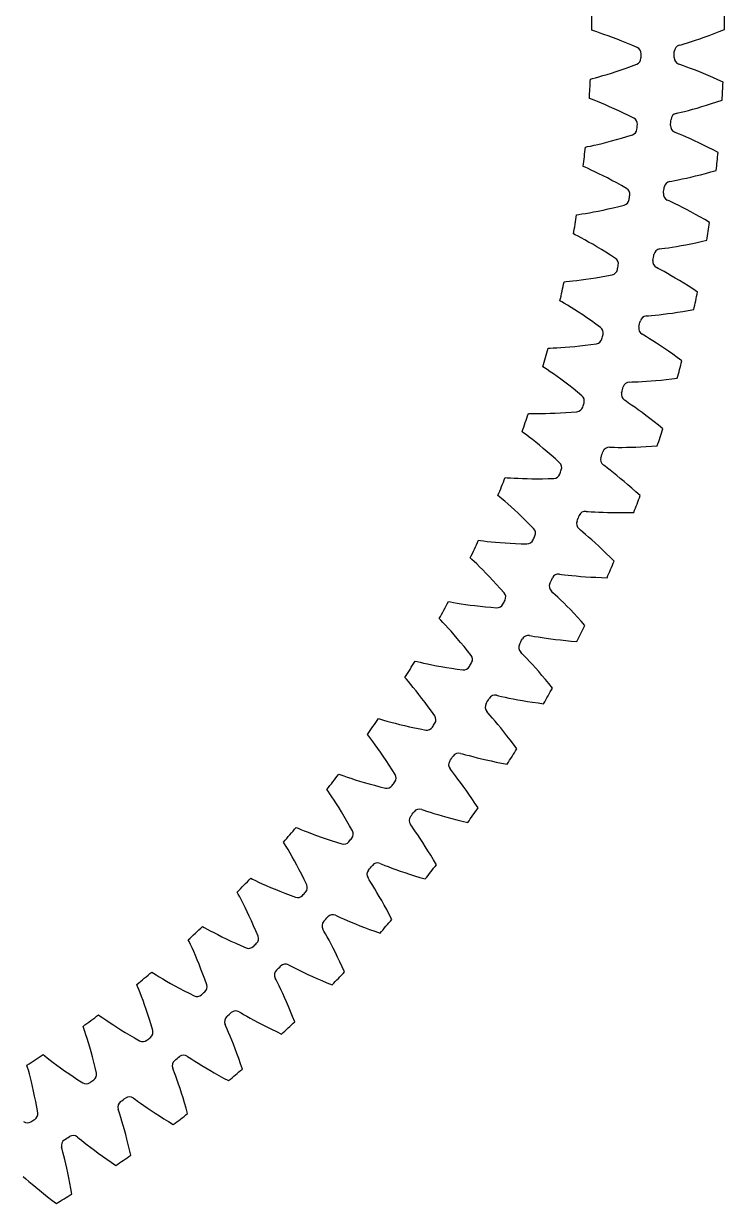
# Model space of a CAD drawing. Header units: millimetres. Extents: x -78 to 78, y -78 to 78.
# Drawn here: x 38.5 to 78.1, y -66.9 to -0.2 of the extents above; entities that cross this region are included whole.
import ezdxf

# ---------------------------------------------------------------- set-up
doc = ezdxf.new("R2010")
doc.units = ezdxf.units.MM

msp = doc.modelspace()

# ---------------------------------------------------------------- linework, layer by layer
at = {"layer": 'thin_ring_external'}
for p, q in [((77.537329, -0.738035), (77.82601, -0.626776)), ((77.82601, -0.626776), (78.123345, -0.508455)), ((75.681337, -1.363941), (75.846952, -1.314689)), ((75.846952, -1.314689), (76.040478, -1.255427)), ((76.040478, -1.255427), (76.254681, -1.187725)), ((76.254681, -1.187725), (76.485685, -1.112277)), ((76.485685, -1.112277), (76.731005, -1.029436)), ((76.731005, -1.029436), (76.988886, -0.939393)), ((76.988886, -0.939393), (77.258007, -0.842244)), ((77.258007, -0.842244), (77.537329, -0.738035)), ((75.568038, -1.398731), (75.681337, -1.363941)), ((75.652259, -2.502172), (75.540884, -2.461643)), ((75.815143, -2.559816), (75.652259, -2.502172)), ((76.005391, -2.628883), (75.815143, -2.559816)), ((76.215857, -2.707433), (76.005391, -2.628883)), ((76.442707, -2.794578), (76.215857, -2.707433)), ((76.683477, -2.889837), (76.442707, -2.794578)), ((76.936424, -2.992931), (76.683477, -2.889837)), ((77.200234, -3.103694), (76.936424, -2.992931)), ((77.473871, -3.22203), (77.200234, -3.103694)), ((77.756494, -3.347884), (77.473871, -3.22203)), ((78.0474, -3.481233), (77.756494, -3.347884)), ((77.398502, -4.696174), (77.692487, -4.5998)), ((77.692487, -4.5998), (77.995476, -4.496816)), ((75.398044, -5.255455), (75.512972, -5.226496)), ((75.512972, -5.226496), (75.680885, -5.185764)), ((75.680885, -5.185764), (75.877185, -5.136461)), ((75.877185, -5.136461), (76.094565, -5.079785)), ((76.094565, -5.079785), (76.32912, -5.01623)), ((76.32912, -5.01623), (76.57835, -4.946024)), ((76.57835, -4.946024), (76.840492, -4.869265)), ((76.840492, -4.869265), (77.114223, -4.785985)), ((77.114223, -4.785985), (77.398502, -4.696174)), ((75.425812, -6.361757), (75.316653, -6.315594)), ((75.585541, -6.427644), (75.425812, -6.361757)), ((75.772014, -6.506334), (75.585541, -6.427644)), ((75.978195, -6.595529), (75.772014, -6.506334)), ((76.200299, -6.694143), (75.978195, -6.595529)), ((76.435891, -6.801571), (76.200299, -6.694143)), ((76.683244, -6.917446), (76.435891, -6.801571)), ((76.941054, -7.041536), (76.683244, -6.917446)), ((77.208292, -7.173689), (76.941054, -7.041536)), ((77.48412, -7.31381), (77.208292, -7.173689)), ((77.767838, -7.461838), (77.48412, -7.31381)), ((76.769256, -8.71724), (77.05775, -8.642062)), ((77.05775, -8.642062), (77.356273, -8.560825)), ((77.356273, -8.560825), (77.664125, -8.473445)), ((75.031345, -9.098469), (75.147601, -9.075416)), ((75.147601, -9.075416), (75.317376, -9.043311)), ((75.317376, -9.043311), (75.515937, -9.004095)), ((75.515937, -9.004095), (75.735927, -8.958593)), ((75.735927, -8.958593), (75.973421, -8.907097)), ((75.973421, -8.907097), (76.225911, -8.849708)), ((76.225911, -8.849708), (76.491631, -8.786435)), ((76.491631, -8.786435), (76.769256, -8.71724)), ((75.002589, -10.204745), (74.895928, -10.153069)), ((75.158744, -10.278702), (75.002589, -10.204745)), ((75.340956, -10.366811), (75.158744, -10.278702)), ((75.542314, -10.466417), (75.340956, -10.366811)), ((75.759093, -10.576244), (75.542314, -10.466417)), ((75.988893, -10.695561), (75.759093, -10.576244)), ((76.230006, -10.823915), (75.988893, -10.695561)), ((76.481144, -10.961006), (76.230006, -10.823915)), ((76.741285, -11.106632), (76.481144, -10.961006)), ((77.009599, -11.260655), (76.741285, -11.106632)), ((77.285388, -11.422977), (77.009599, -11.260655)), ((75.943211, -12.680682), (76.224008, -12.625753)), ((76.224008, -12.625753), (76.515964, -12.565403)), ((76.515964, -12.565403), (76.818245, -12.499515)), ((76.818245, -12.499515), (77.130158, -12.427969)), ((74.468898, -12.917745), (74.586179, -12.900659)), ((74.586179, -12.900659), (74.757372, -12.877264)), ((74.757372, -12.877264), (74.957676, -12.848239)), ((74.957676, -12.848239), (75.179703, -12.814028)), ((75.179703, -12.814028), (75.419517, -12.774727)), ((75.419517, -12.774727), (75.674607, -12.730305)), ((75.674607, -12.730305), (75.943211, -12.680682)), ((74.383692, -14.021111), (74.279809, -13.964055)), ((74.535867, -14.102944), (74.383692, -14.021111)), ((74.713343, -14.200242), (74.535867, -14.102944)), ((74.909352, -14.31), (74.713343, -14.200242)), ((75.120241, -14.430752), (74.909352, -14.31)), ((75.343648, -14.561647), (75.120241, -14.430752)), ((75.577893, -14.702145), (75.343648, -14.561647)), ((75.821703, -14.851881), (75.577893, -14.702145)), ((76.074069, -15.0106), (75.821703, -14.851881)), ((76.334169, -15.178122), (76.074069, -15.0106)), ((76.60131, -15.354314), (76.334169, -15.178122)), ((73.830171, -16.692245), (74.002334, -16.677622)), ((74.002334, -16.677622), (74.203859, -16.658862)), ((74.203859, -16.658862), (74.427344, -16.636033)), ((74.427344, -16.636033), (74.668851, -16.609028)), ((74.668851, -16.609028), (74.925877, -16.577689)), ((74.925877, -16.577689), (75.196664, -16.541846)), ((75.196664, -16.541846), (75.479899, -16.501326)), ((75.479899, -16.501326), (75.774556, -16.455963)), ((75.774556, -16.455963), (76.079808, -16.405595)), ((76.079808, -16.405595), (76.394966, -16.350069)), ((73.71217, -16.703321), (73.830171, -16.692245)), ((73.570736, -17.800896), (73.469902, -17.738611)), ((73.718535, -17.890393), (73.570736, -17.800896)), ((73.89081, -17.996626), (73.718535, -17.890393)), ((74.08096, -18.116249), (73.89081, -17.996626)), ((74.285408, -18.247612), (74.08096, -18.116249)), ((74.50184, -18.389744), (74.285408, -18.247612)), ((74.728606, -18.542019), (74.50184, -18.389744)), ((74.964452, -18.704009), (74.728606, -18.542019)), ((75.208385, -18.875407), (74.964452, -18.704009)), ((75.459591, -19.055991), (75.208385, -18.875407)), ((75.717387, -19.245594), (75.459591, -19.055991)), ((72.763135, -20.44532), (72.881547, -20.440283)), ((72.881547, -20.440283), (73.054233, -20.434471)), ((73.054233, -20.434471), (73.256453, -20.426025)), ((73.256453, -20.426025), (73.480812, -20.414637)), ((73.480812, -20.414637), (73.723383, -20.399998)), ((73.723383, -20.399998), (73.981674, -20.381824)), ((73.981674, -20.381824), (74.253938, -20.359854)), ((74.253938, -20.359854), (74.538873, -20.33385)), ((74.538873, -20.33385), (74.835462, -20.303591)), ((74.835462, -20.303591), (75.142886, -20.268875)), ((75.142886, -20.268875), (75.460469, -20.229513)), ((72.565843, -21.534242), (72.468321, -21.466889)), ((72.708879, -21.631168), (72.565843, -21.534242)), ((72.875506, -21.746059), (72.708879, -21.631168)), ((73.059299, -21.875235), (72.875506, -21.746059)), ((73.256773, -22.016866), (73.059299, -21.875235)), ((73.465665, -22.169864), (73.256773, -22.016866)), ((73.68436, -22.333519), (73.465665, -22.169864)), ((73.911627, -22.50734), (73.68436, -22.333519)), ((74.14649, -22.69097), (73.911627, -22.50734)), ((74.388148, -22.884145), (74.14649, -22.69097)), ((74.635927, -23.086664), (74.388148, -22.884145)), ((71.624269, -24.133979), (71.742785, -24.134995)), ((71.742785, -24.134995), (71.915542, -24.138007)), ((71.915542, -24.138007), (72.117929, -24.139898)), ((72.117929, -24.139898), (72.342577, -24.139981)), ((72.342577, -24.139981), (72.585579, -24.137747)), ((72.585579, -24.137747), (72.844461, -24.132786)), ((72.844461, -24.132786), (73.117492, -24.124746)), ((73.117492, -24.124746), (73.403382, -24.113324)), ((73.403382, -24.113324), (73.70113, -24.098249)), ((73.70113, -24.098249), (74.009926, -24.079276)), ((74.009926, -24.079276), (74.329104, -24.056182)), ((71.371634, -25.211406), (71.277678, -25.139162)), ((71.509534, -25.31551), (71.371634, -25.211406)), ((71.670077, -25.438759), (71.509534, -25.31551)), ((71.847035, -25.577151), (71.670077, -25.438759)), ((72.037019, -25.72868), (71.847035, -25.577151)), ((72.237827, -25.892145), (72.037019, -25.72868)), ((72.44788, -26.066754), (72.237827, -25.892145)), ((72.665976, -26.251952), (72.44788, -26.066754)), ((72.891156, -26.447334), (72.665976, -26.251952)), ((73.122635, -26.652597), (72.891156, -26.447334)), ((73.35975, -26.867503), (73.122635, -26.652597)), ((70.298544, -27.759675), (70.416853, -27.766742)), ((70.416853, -27.766742), (70.589231, -27.778571)), ((70.589231, -27.778571), (70.791258, -27.790793)), ((70.791258, -27.790793), (71.015608, -27.802347)), ((71.015608, -27.802347), (71.258408, -27.812524)), ((71.258408, -27.812524), (71.517205, -27.820787)), ((71.517205, -27.820787), (71.79029, -27.826699)), ((71.79029, -27.826699), (72.076391, -27.82989)), ((72.076391, -27.82989), (72.37452, -27.830038)), ((72.37452, -27.830038), (72.683882, -27.826857)), ((72.683882, -27.826857), (73.003823, -27.82009)), ((69.991224, -28.822798), (69.90108, -28.74585)), ((70.123629, -28.933807), (69.991224, -28.822798)), ((70.277669, -29.065092), (70.123629, -28.933807)), ((70.44733, -29.21234), (70.277669, -29.065092)), ((70.629329, -29.373372), (70.44733, -29.21234)), ((70.821529, -29.546877), (70.629329, -29.373372)), ((71.022392, -29.731983), (70.821529, -29.546877)), ((71.230747, -29.928075), (71.022392, -29.731983)), ((71.445657, -30.134701), (71.230747, -29.928075)), ((71.666353, -30.351515), (71.445657, -30.134701)), ((71.892186, -30.578248), (71.666353, -30.351515)), ((68.789418, -31.31295), (68.907212, -31.326048)), ((68.907212, -31.326048), (69.078761, -31.346664)), ((69.078761, -31.346664), (69.279901, -31.369186)), ((69.279901, -31.369186), (69.503368, -31.392179)), ((69.503368, -31.392179), (69.745331, -31.414741)), ((69.745331, -31.414741), (70.003369, -31.436208)), ((70.003369, -31.436208), (70.275796, -31.456056)), ((70.275796, -31.456056), (70.561361, -31.473851)), ((70.561361, -31.473851), (70.859093, -31.489221)), ((70.859093, -31.489221), (71.168214, -31.50184)), ((71.168214, -31.50184), (71.488084, -31.511419)), ((68.428216, -32.358993), (68.342118, -32.277543)), ((68.55478, -32.476618), (68.428216, -32.358993)), ((68.701915, -32.615598), (68.55478, -32.476618)), ((68.863836, -32.771316), (68.701915, -32.615598)), ((69.037376, -32.941431), (68.863836, -32.771316)), ((69.220465, -33.124524), (69.037376, -32.941431)), ((69.411615, -33.319645), (69.220465, -33.124524)), ((69.609685, -33.52612), (69.411615, -33.319645)), ((69.813765, -33.74345), (69.609685, -33.52612)), ((70.023102, -33.97125), (69.813765, -33.74345)), ((70.237063, -34.209218), (70.023102, -33.97125)), ((67.100829, -34.784532), (67.2178, -34.803628)), ((67.2178, -34.803628), (67.388073, -34.832976)), ((67.388073, -34.832976), (67.5878, -34.865739)), ((67.5878, -34.865739), (67.809801, -34.900113)), ((67.809801, -34.900113), (68.050297, -34.935)), ((68.050297, -34.935), (68.306902, -34.969614)), ((68.306902, -34.969614), (68.577961, -35.003347)), ((68.577961, -35.003347), (68.862244, -35.0357)), ((68.862244, -35.0357), (69.158803, -35.066253)), ((69.158803, -35.066253), (69.466877, -35.094639)), ((69.466877, -35.094639), (69.78584, -35.120538)), ((66.686685, -35.810768), (66.604859, -35.725028)), ((66.807078, -35.934702), (66.686685, -35.810768)), ((66.946926, -36.081014), (66.807078, -35.934702)), ((67.100684, -36.244796), (66.946926, -36.081014)), ((67.265311, -36.423551), (67.100684, -36.244796)), ((67.438813, -36.615753), (67.265311, -36.423551)), ((67.619751, -36.820379), (67.438813, -36.615753)), ((67.807019, -37.036699), (67.619751, -36.820379)), ((67.999736, -37.264166), (67.807019, -37.036699)), ((68.197169, -37.502357), (67.999736, -37.264166)), ((68.3987, -37.750941), (68.197169, -37.502357)), ((65.237181, -38.165366), (65.353024, -38.190409)), ((65.353024, -38.190409), (65.521576, -38.228414)), ((65.521576, -38.228414), (65.71937, -38.271332)), ((65.71937, -38.271332), (65.939327, -38.316997)), ((65.939327, -38.316997), (66.177727, -38.364118)), ((66.177727, -38.364118), (66.432231, -38.41179)), ((66.432231, -38.41179), (66.701213, -38.459319)), ((66.701213, -38.459319), (66.983474, -38.506145)), ((66.983474, -38.506145), (67.278086, -38.5518)), ((67.278086, -38.5518), (67.584308, -38.59588)), ((67.584308, -38.59588), (67.901533, -38.638032)), ((64.771177, -39.169117), (64.693836, -39.079311)), ((64.885085, -39.299037), (64.771177, -39.169117)), ((65.017279, -39.452298), (64.885085, -39.299037)), ((65.162474, -39.623718), (65.017279, -39.452298)), ((65.317759, -39.810645), (65.162474, -39.623718)), ((65.481221, -40.011455), (65.317759, -39.810645)), ((65.651474, -40.225054), (65.481221, -40.011455)), ((65.827453, -40.450654), (65.651474, -40.225054)), ((66.008304, -40.687664), (65.827453, -40.450654)), ((66.193317, -40.935626), (66.008304, -40.687664)), ((66.381892, -41.194175), (66.193317, -40.935626)), ((63.203336, -41.446631), (63.31775, -41.477556)), ((63.31775, -41.477556), (63.484142, -41.524117)), ((63.484142, -41.524117), (63.679486, -41.577079)), ((63.679486, -41.577079), (63.896824, -41.633915)), ((63.896824, -41.633915), (64.132508, -41.693148)), ((64.132508, -41.693148), (64.384245, -41.753753)), ((64.384245, -41.753753), (64.650449, -41.814954)), ((64.650449, -41.814954), (64.929951, -41.876132)), ((64.929951, -41.876132), (65.221848, -41.936771)), ((65.221848, -41.936771), (65.52542, -41.996429)), ((65.52542, -41.996429), (65.840078, -42.054723)), ((62.686689, -42.425278), (62.614033, -42.33164)), ((62.793814, -42.560844), (62.686689, -42.425278)), ((62.91801, -42.720655), (62.793814, -42.560844)), ((63.054263, -42.899266), (62.91801, -42.720655)), ((63.199801, -43.093878), (63.054263, -42.899266)), ((63.352796, -43.302773), (63.199801, -43.093878)), ((63.51192, -43.524786), (63.352796, -43.302773)), ((63.676151, -43.759077), (63.51192, -43.524786)), ((63.844663, -44.005012), (63.676151, -43.759077)), ((64.016774, -44.262098), (63.844663, -44.005012)), ((61.004601, -44.619766), (61.117287, -44.656493)), ((61.117287, -44.656493), (61.281084, -44.71149)), ((64.191902, -44.529938), (64.016774, -44.262098)), ((61.281084, -44.71149), (61.473469, -44.774357)), ((61.473469, -44.774357), (61.687622, -44.842216)), ((61.687622, -44.842216), (61.919974, -44.913406)), ((61.919974, -44.913406), (62.168288, -44.986785)), ((62.168288, -44.986785), (62.43102, -45.061499)), ((62.43102, -45.061499), (62.707033, -45.136869)), ((62.707033, -45.136869), (62.995453, -45.212333)), ((62.995453, -45.212333), (63.295583, -45.287414)), ((63.295583, -45.287414), (63.606854, -45.361699)), ((60.438658, -45.570756), (60.370878, -45.47353)), ((60.538721, -45.711616), (60.438658, -45.570756)), ((60.654595, -45.87756), (60.538721, -45.711616)), ((60.78155, -46.062894), (60.654595, -45.87756)), ((60.916961, -46.264684), (60.78155, -46.062894)), ((61.05909, -46.481118), (60.916961, -46.264684)), ((61.206671, -46.710967), (61.05909, -46.481118)), ((61.358724, -46.953338), (61.206671, -46.710967)), ((61.51446, -47.207556), (61.358724, -46.953338)), ((61.673219, -47.473095), (61.51446, -47.207556)), ((58.646713, -47.676493), (58.757376, -47.718926)), ((58.757376, -47.718926), (58.918151, -47.782215)), ((58.918151, -47.782215), (59.107075, -47.854823)), ((59.107075, -47.854823), (59.317484, -47.933529)), ((59.317484, -47.933529), (59.545897, -48.016489)), ((59.545897, -48.016489), (59.790141, -48.102452)), ((61.834442, -47.749528), (61.673219, -47.473095)), ((58.032949, -48.597345), (57.970222, -48.496785)), ((58.12569, -48.74313), (58.032949, -48.597345)), ((59.790141, -48.102452), (60.048715, -48.190484)), ((60.048715, -48.190484), (60.32052, -48.279849)), ((60.32052, -48.279849), (60.60471, -48.369941)), ((60.60471, -48.369941), (60.900615, -48.460249)), ((60.900615, -48.460249), (61.207688, -48.550331)), ((58.232939, -48.914775), (58.12569, -48.74313)), ((58.350265, -49.10635), (58.232939, -48.914775)), ((58.475196, -49.31479), (58.350265, -49.10635)), ((58.606089, -49.5382), (58.475196, -49.31479)), ((58.741741, -49.775284), (58.606089, -49.5382)), ((58.88122, -50.025103), (58.741741, -49.775284)), ((59.023772, -50.286942), (58.88122, -50.025103)), ((56.135821, -50.608838), (56.244173, -50.656866)), ((56.244173, -50.656866), (56.401508, -50.728281)), ((59.168765, -50.56024), (59.023772, -50.286942)), ((59.315663, -50.844545), (59.168765, -50.56024)), ((56.401508, -50.728281), (56.586478, -50.810441)), ((56.586478, -50.810441), (56.792593, -50.899788)), ((56.792593, -50.899788), (57.016473, -50.994303)), ((57.016473, -50.994303), (57.256008, -51.092625)), ((57.256008, -51.092625), (57.509751, -51.193746)), ((57.509751, -51.193746), (57.776638, -51.296872)), ((57.776638, -51.296872), (58.055857, -51.401358)), ((55.475839, -51.49715), (55.418329, -51.393518)), ((55.561015, -51.64748), (55.475839, -51.49715)), ((55.65936, -51.824377), (55.561015, -51.64748)), ((55.766751, -52.021693), (55.65936, -51.824377)), ((55.880876, -52.23624), (55.766751, -52.021693)), ((58.055857, -51.401358), (58.346765, -51.506657)), ((58.346765, -51.506657), (58.648837, -51.6123)), ((56.000191, -52.466041), (55.880876, -52.23624)), ((56.12356, -52.709743), (56.000191, -52.466041)), ((56.250101, -52.966358), (56.12356, -52.709743)), ((56.379097, -53.235134), (56.250101, -52.966358)), ((56.509947, -53.515479), (56.379097, -53.235134)), ((53.478478, -53.40915), (53.584236, -53.462648)), ((53.584236, -53.462648), (53.737719, -53.542003)), ((53.737719, -53.542003), (53.918253, -53.633501)), ((53.918253, -53.633501), (54.119537, -53.733256)), ((54.119537, -53.733256), (54.338299, -53.839079)), ((54.338299, -53.839079), (54.572501, -53.949504)), ((54.572501, -53.949504), (54.820749, -54.063448)), ((56.642136, -53.806914), (56.509947, -53.515479)), ((52.773999, -54.262604), (52.721855, -54.156171)), ((52.851388, -54.417087), (52.773999, -54.262604)), ((52.940573, -54.598775), (52.851388, -54.417087)), ((53.037748, -54.801317), (52.940573, -54.598775)), ((54.820749, -54.063448), (55.082023, -54.180068)), ((55.082023, -54.180068), (55.355543, -54.298674)), ((55.355543, -54.298674), (55.640694, -54.41869)), ((55.640694, -54.41869), (55.936978, -54.539619)), ((53.14077, -55.021412), (53.037748, -54.801317)), ((53.248194, -55.257006), (53.14077, -55.021412)), ((53.358959, -55.506688), (53.248194, -55.257006)), ((53.472233, -55.76943), (53.358959, -55.506688)), ((53.587336, -56.044442), (53.472233, -55.76943)), ((53.703701, -56.331103), (53.587336, -56.044442)), ((50.681616, -56.070123), (50.784504, -56.128952)), ((50.784504, -56.128952), (50.933735, -56.216041)), ((50.933735, -56.216041), (51.109361, -56.316637)), ((51.109361, -56.316637), (51.305289, -56.426539)), ((51.305289, -56.426539), (51.518362, -56.543395)), ((51.518362, -56.543395), (51.746621, -56.665634)), ((51.746621, -56.665634), (51.988727, -56.792106)), ((53.820837, -56.628907), (53.703701, -56.331103)), ((49.934477, -56.886493), (49.887836, -56.777537)), ((50.003877, -57.044727), (49.934477, -56.886493)), ((50.083669, -57.230731), (50.003877, -57.044727)), ((50.170376, -57.43797), (50.083669, -57.230731)), ((51.988727, -56.792106), (52.243705, -56.921914)), ((52.243705, -56.921914), (52.510812, -57.054331)), ((52.510812, -57.054331), (52.789463, -57.188751)), ((52.789463, -57.188751), (53.079186, -57.324651)), ((50.262024, -57.663039), (50.170376, -57.43797)), ((50.35728, -57.90381), (50.262024, -57.663039)), ((50.455151, -58.158823), (50.35728, -57.90381)), ((47.752531, -58.584816), (47.852281, -58.648822)), ((47.852281, -58.648822), (47.99687, -58.743417)), ((50.554861, -58.427006), (50.455151, -58.158823)), ((50.655772, -58.707537), (50.554861, -58.427006)), ((50.757348, -58.999765), (50.655772, -58.707537)), ((46.964683, -59.361972), (46.923666, -59.250776)), ((47.025912, -59.523543), (46.964683, -59.361972)), ((47.99687, -58.743417), (48.167131, -58.85285)), ((48.167131, -58.85285), (48.357192, -58.972613)), ((48.357192, -58.972613), (48.56402, -59.100195)), ((48.56402, -59.100195), (48.785739, -59.23393)), ((48.785739, -59.23393), (49.021072, -59.372599)), ((49.021072, -59.372599), (49.269089, -59.515257)), ((50.859125, -59.303162), (50.757348, -58.999765)), ((47.096102, -59.713378), (47.025912, -59.523543)), ((47.172115, -59.924775), (47.096102, -59.713378)), ((47.252152, -60.154229), (47.172115, -59.924775)), ((49.269089, -59.515257), (49.529087, -59.661141)), ((49.529087, -59.661141), (49.800511, -59.809613)), ((49.800511, -59.809613), (50.082917, -59.960129)), ((47.334988, -60.399551), (47.252152, -60.154229)), ((47.419711, -60.659228), (47.334988, -60.399551)), ((47.505597, -60.932152), (47.419711, -60.659228)), ((44.698865, -60.946668), (44.795217, -61.015684)), ((44.795217, -61.015684), (44.934787, -61.117538)), ((44.934787, -61.117538), (45.099238, -61.235522)), ((45.099238, -61.235522), (45.282936, -61.364833)), ((45.282936, -61.364833), (45.48298, -61.50281)), ((47.592053, -61.21747), (47.505597, -60.932152)), ((47.678575, -61.514504), (47.592053, -61.21747)), ((43.872362, -61.682582), (43.837077, -61.569437)), ((43.925262, -61.847069), (43.872362, -61.682582)), ((43.985668, -62.040241), (43.925262, -61.847069)), ((44.050787, -62.255243), (43.985668, -62.040241)), ((45.48298, -61.50281), (45.697582, -61.647692)), ((45.697582, -61.647692), (45.925527, -61.798196)), ((45.925527, -61.798196), (46.165936, -61.953332)), ((46.165936, -61.953332), (46.418145, -62.112301)), ((47.764728, -61.822701), (47.678575, -61.514504)), ((44.119003, -62.488484), (44.050787, -62.255243)), ((44.189206, -62.737716), (44.119003, -62.488484)), ((46.418145, -62.112301), (46.681635, -62.274438)), ((46.681635, -62.274438), (46.955987, -62.439178)), ((41.528584, -63.149518), (41.621287, -63.223363)), ((41.621287, -63.223363), (41.755474, -63.332211)), ((41.755474, -63.332211), (41.913686, -63.458438)), ((44.260559, -63.00138), (44.189206, -62.737716)), ((44.332397, -63.278334), (44.260559, -63.00138)), ((44.404172, -63.567694), (44.332397, -63.278334)), ((40.665584, -63.84227), (40.636122, -63.727471)), ((40.710016, -64.009243), (40.665584, -63.84227)), ((40.760479, -64.205247), (40.710016, -64.009243)), ((41.913686, -63.458438), (42.090542, -63.59696)), ((42.090542, -63.59696), (42.28328, -63.744971)), ((42.28328, -63.744971), (42.490204, -63.900621)), ((42.490204, -63.900621), (42.710167, -64.062568)), ((44.475414, -63.868758), (44.404172, -63.567694)), ((44.545717, -64.180953), (44.475414, -63.868758)), ((40.814535, -64.423294), (40.760479, -64.205247)), ((40.870753, -64.659714), (40.814535, -64.423294)), ((40.928138, -64.912205), (40.870753, -64.659714)), ((42.710167, -64.062568), (42.942341, -64.229777)), ((42.942341, -64.229777), (43.186105, -64.401417)), ((43.186105, -64.401417), (43.440971, -64.576797)), ((43.440971, -64.576797), (43.706554, -64.75533)), ((38.467226, -65.381657), (38.618787, -65.515797)), ((40.985935, -65.179169), (40.928138, -64.912205)), ((41.043539, -65.459429), (40.985935, -65.179169)), ((38.618787, -65.515797), (38.788339, -65.66317)), ((38.788339, -65.66317), (38.973268, -65.820829)), ((38.973268, -65.820829), (39.171974, -65.986842)), ((39.171974, -65.986842), (39.383381, -66.159809)), ((41.100445, -65.752077), (41.043539, -65.459429)), ((41.156222, -66.056386), (41.100445, -65.752077)), ((41.210493, -66.371763), (41.156222, -66.056386)), ((39.383381, -66.159809), (39.606715, -66.338655)), ((39.606715, -66.338655), (39.841396, -66.522517)), ((39.841396, -66.522517), (40.086975, -66.710682)), ((40.086975, -66.710682), (40.343095, -66.902543))]:
    msp.add_line(p, q, dxfattribs=at)
for centre, radius, start, end in [((0, 0), 78.125, 359.627104, 0.372896), ((0, 0), 75.3125, 358.405945, 358.667226), ((75.667024, -1.760431), 0.375, 105.305266, 178.667226), ((75.658209, -2.105469), 0.375, 178.405945, 251.767905), ((0, 0), 78.125, 356.700274, 357.446067), ((75.478432, -5.621738), 0.375, 102.378436, 175.740397), ((75.452011, -5.965875), 0.375, 175.479116, 248.841076), ((0, 0), 75.3125, 355.479116, 355.740397), ((0, 0), 78.125, 353.773445, 354.519238), ((75.092926, -9.468378), 0.375, 99.451607, 172.813567), ((75.048967, -9.810718), 0.375, 172.552286, 245.914247), ((0, 0), 75.3125, 352.552286, 352.813567), ((0, 0), 78.125, 350.846616, 351.592408), ((0, 0), 75.3125, 349.625457, 349.886738), ((74.51151, -13.290316), 0.375, 96.524778, 169.886738), ((74.450129, -13.629965), 0.375, 169.625457, 242.987417), ((0, 0), 78.125, 347.919787, 348.665579), ((73.657059, -17.413653), 0.375, 166.698628, 240.060588), ((0, 0), 75.3125, 346.698628, 346.959909), ((73.735703, -17.077582), 0.375, 93.597949, 166.959909), ((0, 0), 78.125, 344.992957, 345.73875), ((72.767527, -20.820294), 0.375, 90.671119, 164.033079), ((72.671826, -21.151912), 0.375, 163.771799, 237.133759), ((0, 0), 75.3125, 343.771799, 344.033079), ((0, 0), 78.125, 342.066128, 342.811921), ((0, 0), 75.3125, 340.844969, 341.10625), ((71.60951, -24.508688), 0.375, 87.74429, 161.10625), ((71.497001, -24.834987), 0.375, 160.844969, 234.206929), ((0, 0), 78.125, 339.139299, 339.885091), ((0, 0), 75.3125, 337.91814, 338.179421), ((70.264671, -28.133142), 0.375, 84.817461, 158.179421), ((70.135648, -28.45327), 0.375, 157.91814, 231.2801), ((0, 0), 78.125, 336.21247, 336.958262), ((68.73652, -31.6842), 0.375, 81.890632, 155.252592), ((68.591319, -31.997322), 0.375, 154.991311, 228.353271), ((0, 0), 75.3125, 334.991311, 335.252592), ((0, 0), 78.125, 333.28564, 334.031433), ((66.868043, -35.457897), 0.375, 152.064482, 225.426442), ((0, 0), 75.3125, 332.064482, 332.325762), ((67.029043, -35.152597), 0.375, 78.963802, 152.325762), ((0, 0), 78.125, 330.358811, 331.104604), ((64.970316, -38.825966), 0.375, 149.137652, 222.499612), ((0, 0), 75.3125, 329.137652, 329.398933), ((65.146695, -38.529285), 0.375, 76.036973, 149.398933), ((0, 0), 78.125, 327.431982, 328.177774), ((62.903089, -42.092743), 0.375, 146.210823, 219.572783), ((0, 0), 75.3125, 326.210823, 326.472104), ((63.094386, -41.805455), 0.375, 73.110144, 146.472104), ((60.877472, -44.972559), 0.375, 70.183314, 143.545275), ((0, 0), 78.125, 324.505153, 325.250945), ((60.671755, -45.249704), 0.375, 143.283994, 216.645954), ((0, 0), 75.3125, 323.283994, 323.545275), ((0, 0), 75.3125, 320.357164, 320.618445), ((58.501735, -48.022335), 0.375, 67.256485, 140.618445), ((0, 0), 78.125, 321.578323, 322.324116), ((58.282136, -48.288615), 0.375, 140.357164, 213.719125), ((0, 0), 75.3125, 317.430335, 317.691616), ((55.973374, -50.946826), 0.375, 64.329656, 137.691616), ((55.740465, -51.201545), 0.375, 137.430335, 210.792295), ((0, 0), 78.125, 318.651494, 319.397286), ((53.298985, -53.738402), 0.375, 61.402827, 134.764787), ((53.053373, -53.980897), 0.375, 134.503506, 207.865466), ((0, 0), 75.3125, 314.503506, 314.764787), ((0, 0), 78.125, 315.724665, 316.470457), ((50.485545, -56.389781), 0.375, 58.475997, 131.837958), ((50.227871, -56.619419), 0.375, 131.576677, 204.938637), ((0, 0), 75.3125, 311.576677, 311.837958), ((0, 0), 78.125, 312.797835, 313.543628), ((0, 0), 75.3125, 308.649847, 308.911128), ((47.540393, -58.894046), 0.375, 55.549168, 128.911128), ((47.271331, -59.110227), 0.375, 128.649847, 202.011807), ((0, 0), 78.125, 309.871006, 310.616799), ((44.191465, -61.446823), 0.375, 125.723018, 199.084978), ((0, 0), 75.3125, 305.723018, 305.984299), ((44.471215, -61.244663), 0.375, 52.622339, 125.984299), ((0, 0), 78.125, 306.944177, 307.689969), ((40.996308, -63.623112), 0.375, 122.796189, 196.158149), ((0, 0), 75.3125, 302.796189, 303.05747), ((41.286016, -63.435499), 0.375, 49.69551, 123.05747), ((0, 0), 78.125, 304.017348, 304.76314), ((0, 0), 78.125, 301.090518, 301.836311)]:
    msp.add_arc(centre, radius, start, end, dxfattribs=at)
at = {"layer": 'thin_ring_internal'}
for p, q in [((70.737011, -0.585197), (70.622866, -0.548974)), ((70.90388, -0.639441), (70.737011, -0.585197)), ((71.098821, -0.704716), (70.90388, -0.639441)), ((71.314525, -0.77929), (71.098821, -0.704716)), ((71.547074, -0.862396), (71.314525, -0.77929)), ((71.793949, -0.953639), (71.547074, -0.862396)), ((72.053371, -1.052805), (71.793949, -0.953639)), ((72.323996, -1.15978), (72.053371, -1.052805)), ((72.604767, -1.274507), (72.323996, -1.15978)), ((72.894824, -1.396969), (72.604767, -1.274507)), ((73.193473, -1.526009), (72.894824, -1.396969)), ((72.566026, -2.692284), (72.862338, -2.585845)), ((72.862338, -2.585845), (73.167588, -2.473307)), ((70.547462, -3.308505), (70.663415, -3.278569)), ((70.663415, -3.278569), (70.832997, -3.233518)), ((70.832997, -3.233518), (71.031211, -3.178987)), ((71.031211, -3.178987), (71.250666, -3.116303)), ((71.250666, -3.116303), (71.487406, -3.04602)), ((71.487406, -3.04602), (71.738896, -2.968395)), ((71.738896, -2.968395), (72.003346, -2.883544)), ((72.003346, -2.883544), (72.279409, -2.791508)), ((72.279409, -2.791508), (72.566026, -2.692284)), ((70.5995, -4.447217), (70.487504, -4.404814)), ((70.763158, -4.510492), (70.5995, -4.447217)), ((70.954243, -4.586315), (70.763158, -4.510492)), ((71.165554, -4.672557), (70.954243, -4.586315)), ((71.393217, -4.768239), (71.165554, -4.672557)), ((71.634741, -4.872828), (71.393217, -4.768239)), ((71.88836, -4.986012), (71.634741, -4.872828)), ((72.152739, -5.107606), (71.88836, -4.986012)), ((72.426827, -5.237494), (72.152739, -5.107606)), ((72.709764, -5.375614), (72.426827, -5.237494)), ((73.000919, -5.52077), (72.709764, -5.375614)), ((72.019112, -6.734464), (72.31072, -6.651041)), ((72.31072, -6.651041), (72.612403, -6.560941)), ((72.612403, -6.560941), (72.923342, -6.46524)), ((70.261517, -7.156109), (70.378931, -7.13255)), ((70.378931, -7.13255), (70.55072, -7.096828)), ((70.55072, -7.096828), (70.751617, -7.053202)), ((70.751617, -7.053202), (70.974168, -7.002596)), ((70.974168, -7.002596), (71.214392, -6.945346)), ((71.214392, -6.945346), (71.469746, -6.88157)), ((71.469746, -6.88157), (71.738435, -6.811287)), ((71.738435, -6.811287), (72.019112, -6.734464)), ((70.251293, -8.295964), (70.141779, -8.247508)), ((70.411251, -8.368082), (70.251293, -8.295964)), ((70.597911, -8.454227), (70.411251, -8.368082)), ((70.804196, -8.55188), (70.597911, -8.454227)), ((71.026294, -8.659851), (70.804196, -8.55188)), ((71.261747, -8.777473), (71.026294, -8.659851)), ((71.508806, -8.904339), (71.261747, -8.777473)), ((71.766151, -9.040189), (71.508806, -8.904339)), ((72.032736, -9.184851), (71.766151, -9.040189)), ((72.307708, -9.338215), (72.032736, -9.184851)), ((72.590503, -9.499055), (72.307708, -9.338215)), ((71.259428, -10.718703), (71.543881, -10.657322)), ((71.543881, -10.657322), (71.83961, -10.589948)), ((71.83961, -10.589948), (72.145763, -10.516457)), ((72.145763, -10.516457), (72.461464, -10.437879)), ((69.765883, -10.982357), (69.884409, -10.965245)), ((69.884409, -10.965245), (70.057893, -10.938957)), ((70.057893, -10.938957), (70.260872, -10.906367)), ((70.260872, -10.906367), (70.485854, -10.86799)), ((70.485854, -10.86799), (70.728846, -10.823944)), ((70.728846, -10.823944), (70.987302, -10.774208)), ((70.987302, -10.774208), (71.259428, -10.718703)), ((69.693428, -12.119953), (69.586724, -12.065589)), ((69.849209, -12.200699), (69.693428, -12.119953)), ((70.030886, -12.296908), (69.849209, -12.200699)), ((70.231531, -12.40568), (70.030886, -12.296908)), ((70.447401, -12.525619), (70.231531, -12.40568)), ((70.676079, -12.655924), (70.447401, -12.525619)), ((70.915842, -12.796092), (70.676079, -12.655924)), ((71.165384, -12.945792), (70.915842, -12.796092)), ((71.423672, -13.104797), (71.165384, -12.945792)), ((71.689858, -13.272948), (71.423672, -13.104797)), ((71.963448, -13.44899), (71.689858, -13.272948)), ((69.787183, -14.70095), (70.032218, -14.67024)), ((70.032218, -14.67024), (70.293004, -14.634692)), ((70.293004, -14.634692), (70.567755, -14.59413)), ((70.567755, -14.59413), (70.855136, -14.548374)), ((70.855136, -14.548374), (71.154103, -14.49725)), ((71.154103, -14.49725), (71.463812, -14.440588)), ((71.463812, -14.440588), (71.783333, -14.379368)), ((69.062041, -14.775829), (69.181324, -14.765215)), ((69.181324, -14.765215), (69.355985, -14.748441)), ((69.355985, -14.748441), (69.56044, -14.726984)), ((69.56044, -14.726984), (69.787183, -14.70095)), ((68.927571, -15.907771), (68.823995, -15.847661)), ((69.07871, -15.996903), (68.927571, -15.907771)), ((69.254862, -16.10289), (69.07871, -15.996903)), ((69.449267, -16.222457), (69.254862, -16.10289)), ((69.658266, -16.354006), (69.449267, -16.222457)), ((69.879487, -16.496604), (69.658266, -16.354006)), ((70.111237, -16.649656), (69.879487, -16.496604)), ((70.352232, -16.81276), (70.111237, -16.649656)), ((70.601451, -16.985632), (70.352232, -16.81276)), ((70.858058, -17.168069), (70.601451, -16.985632)), ((71.121625, -17.358789), (70.858058, -17.168069)), ((68.15209, -18.525205), (68.271775, -18.521121)), ((68.271775, -18.521121), (68.447091, -18.513909)), ((68.447091, -18.513909), (68.652413, -18.503649)), ((68.652413, -18.503649), (68.880239, -18.490037)), ((68.880239, -18.490037), (69.126586, -18.472753)), ((69.126586, -18.472753), (69.388924, -18.4515)), ((69.388924, -18.4515), (69.66548, -18.426002)), ((69.66548, -18.426002), (69.954931, -18.396009)), ((69.954931, -18.396009), (70.256243, -18.361287)), ((70.256243, -18.361287), (70.568584, -18.321623)), ((70.568584, -18.321623), (70.890972, -18.277942)), ((67.956006, -19.648114), (67.855868, -19.582438)), ((68.102053, -19.745367), (67.956006, -19.648114)), ((68.272154, -19.860815), (68.102053, -19.745367)), ((68.459739, -19.99082), (68.272154, -19.860815)), ((68.661242, -20.133586), (68.459739, -19.99082)), ((68.874346, -20.288052), (68.661242, -20.133586)), ((69.097393, -20.453531), (68.874346, -20.288052)), ((69.329121, -20.629552), (69.097393, -20.453531)), ((69.568528, -20.815776), (69.329121, -20.629552)), ((69.814789, -21.011954), (69.568528, -20.815776)), ((70.067548, -21.216783), (69.814789, -21.011954)), ((67.038747, -22.219294), (67.158476, -22.221751)), ((67.158476, -22.221751), (67.333925, -22.224124)), ((67.333925, -22.224124), (67.539501, -22.225093)), ((67.539501, -22.225093), (67.76773, -22.223942)), ((67.76773, -22.223942), (68.014653, -22.220137)), ((68.014653, -22.220137), (68.27776, -22.213241)), ((68.27776, -22.213241), (68.555296, -22.202884)), ((68.555296, -22.202884), (68.845952, -22.188742)), ((68.845952, -22.188742), (69.148712, -22.170527)), ((69.148712, -22.170527), (69.462753, -22.147978)), ((69.462753, -22.147978), (69.787045, -22.121969)), ((66.781635, -23.329819), (66.685232, -23.258773)), ((66.922152, -23.434903), (66.781635, -23.329819)), ((67.085695, -23.559467), (66.922152, -23.434903)), ((67.265901, -23.699523), (67.085695, -23.559467)), ((67.459307, -23.853079), (67.265901, -23.699523)), ((67.663657, -24.018952), (67.459307, -23.853079)), ((67.877335, -24.196365), (67.663657, -24.018952)), ((68.099105, -24.384778), (67.877335, -24.196365)), ((68.327985, -24.583798), (68.099105, -24.384778)), ((68.563165, -24.793131), (68.327985, -24.583798)), ((68.804362, -25.011457), (68.563165, -24.793131)), ((65.725334, -25.847072), (65.84475, -25.856064)), ((65.84475, -25.856064), (66.019807, -25.868014)), ((66.019807, -25.868014), (66.225024, -25.880208)), ((66.225024, -25.880208), (66.452975, -25.891522)), ((66.452975, -25.891522), (66.699737, -25.901207)), ((66.699737, -25.901207), (66.962828, -25.90869)), ((66.962828, -25.90869), (67.240516, -25.913504)), ((67.240516, -25.913504), (67.531511, -25.915256)), ((67.531511, -25.915256), (67.834813, -25.913601)), ((67.834813, -25.913601), (68.149617, -25.908236)), ((68.149617, -25.908236), (68.474846, -25.899974)), ((65.40796, -26.941899), (65.315581, -26.865694)), ((65.542529, -27.054499), (65.40796, -26.941899)), ((65.699025, -27.187809), (65.542529, -27.054499)), ((65.871315, -27.337496), (65.699025, -27.187809)), ((66.056047, -27.501385), (65.871315, -27.337496)), ((66.251034, -27.67817), (66.056047, -27.501385)), ((66.454704, -27.866987), (66.251034, -27.67817)), ((66.665854, -28.06723), (66.454704, -27.866987)), ((66.883524, -28.278452), (66.665854, -28.06723)), ((67.106922, -28.500315), (66.883524, -28.278452)), ((67.335836, -28.731487), (67.106922, -28.500315)), ((64.21577, -29.397712), (64.334518, -29.413212)), ((64.334518, -29.413212), (64.508661, -29.434704)), ((64.508661, -29.434704), (64.712905, -29.458086)), ((64.712905, -29.458086), (64.939898, -29.481832)), ((64.939898, -29.481832), (65.185764, -29.504978)), ((65.185764, -29.504978), (65.448053, -29.526816)), ((65.448053, -29.526816), (65.725063, -29.546788)), ((65.725063, -29.546788), (66.015529, -29.564428)), ((66.015529, -29.564428), (66.318469, -29.579339)), ((66.318469, -29.579339), (66.633096, -29.591172)), ((66.633096, -29.591172), (66.958291, -29.600684)), ((63.839083, -30.473574), (63.751003, -30.392438)), ((63.967302, -30.593355), (63.839083, -30.473574)), ((64.116285, -30.735012), (63.967302, -30.593355)), ((64.280143, -30.893884), (64.116285, -30.735012)), ((64.455649, -31.067617), (64.280143, -30.893884)), ((64.640691, -31.254786), (64.455649, -31.067617)), ((64.833746, -31.454443), (64.640691, -31.254786)), ((65.033646, -31.665918), (64.833746, -31.454443)), ((65.239456, -31.888711), (65.033646, -31.665918)), ((65.450406, -32.122443), (65.239456, -31.888711)), ((65.666354, -32.365771), (65.450406, -32.122443)), ((62.514562, -32.860617), (62.632285, -32.882579)), ((62.632285, -32.882579), (62.804995, -32.913549)), ((62.804995, -32.913549), (63.007658, -32.94805)), ((63.007658, -32.94805), (63.233016, -32.984156)), ((63.233016, -32.984156), (63.47725, -33.020694)), ((63.47725, -33.020694), (63.737956, -33.056823)), ((63.737956, -33.056823), (64.013462, -33.091892)), ((64.013462, -33.091892), (64.302531, -33.125368)), ((64.302531, -33.125368), (64.604204, -33.1568)), ((64.604204, -33.1568), (64.917715, -33.185798)), ((64.917715, -33.185798), (65.241905, -33.213053)), ((62.079684, -33.914303), (61.996167, -33.828479)), ((62.201171, -34.040908), (62.079684, -33.914303)), ((62.342196, -34.190489), (62.201171, -34.040908)), ((62.497133, -34.358073), (62.342196, -34.190489)), ((62.66289, -34.54113), (62.497133, -34.358073)), ((62.837435, -34.738125), (62.66289, -34.54113)), ((63.019299, -34.948027), (62.837435, -34.738125)), ((63.207352, -35.170102), (63.019299, -34.948027)), ((63.400689, -35.403803), (63.207352, -35.170102)), ((63.598559, -35.648706), (63.400689, -35.403803)), ((63.800897, -35.903463), (63.598559, -35.648706)), ((60.626785, -36.225454), (60.743134, -36.253812)), ((60.743134, -36.253812), (60.913894, -36.294167)), ((60.913894, -36.294167), (61.114371, -36.339683)), ((61.114371, -36.339683), (61.337421, -36.388042)), ((61.337421, -36.388042), (61.579295, -36.437863)), ((61.579295, -36.437863), (61.837639, -36.488176)), ((61.837639, -36.488176), (62.110819, -36.538238)), ((62.110819, -36.538238), (62.397628, -36.587449)), ((62.397628, -36.587449), (62.697135, -36.635308)), ((62.697135, -36.635308), (63.008595, -36.681383)), ((63.008595, -36.681383), (63.330813, -36.726302)), ((60.135016, -37.25382), (60.056309, -37.163562)), ((60.249408, -37.386869), (60.135016, -37.25382)), ((60.382053, -37.543929), (60.249408, -37.386869)), ((60.527608, -37.719723), (60.382053, -37.543929)), ((60.683121, -37.911559), (60.527608, -37.719723)), ((60.846648, -38.117792), (60.683121, -37.911559)), ((61.016777, -38.337312), (60.846648, -38.117792)), ((61.192423, -38.569326), (61.016777, -38.337312)), ((61.372709, -38.813235), (61.192423, -38.569326)), ((61.55691, -39.068578), (61.372709, -38.813235)), ((61.745034, -39.334005), (61.55691, -39.068578)), ((58.558075, -39.48218), (58.672701, -39.516849)), ((58.672701, -39.516849), (58.841003, -39.566469)), ((58.841003, -39.566469), (59.038695, -39.622865)), ((59.038695, -39.622865), (59.258771, -39.683333)), ((59.258771, -39.683333), (59.497564, -39.746288)), ((59.497564, -39.746288), (59.752775, -39.810633)), ((59.752775, -39.810633), (60.022813, -39.875538)), ((60.022813, -39.875538), (60.306507, -39.940339)), ((60.306507, -39.940339), (60.602953, -40.004483)), ((60.602953, -40.004483), (60.911432, -40.067498)), ((58.010881, -40.482156), (57.937221, -40.387734)), ((58.117836, -40.621253), (58.010881, -40.482156)), ((58.241707, -40.785322), (58.117836, -40.621253)), ((60.911432, -40.067498), (61.230716, -40.129945)), ((58.377444, -40.968803), (58.241707, -40.785322)), ((58.522249, -41.168845), (58.377444, -40.968803)), ((58.67427, -41.3837), (58.522249, -41.168845)), ((58.832158, -41.612184), (58.67427, -41.3837)), ((58.994871, -41.853443), (58.832158, -41.612184)), ((59.161568, -42.106833), (58.994871, -41.853443)), ((56.314604, -42.621075), (56.427166, -42.661952)), ((56.427166, -42.661952), (56.592507, -42.720689)), ((59.33155, -42.371855), (59.161568, -42.106833)), ((59.504899, -42.647159), (59.33155, -42.371855)), ((56.592507, -42.720689), (56.786824, -42.787797)), ((56.786824, -42.787797), (57.003269, -42.860192)), ((57.003269, -42.860192), (57.238268, -42.936094)), ((57.238268, -42.936094), (57.489584, -43.01428)), ((57.489584, -43.01428), (57.755675, -43.093835)), ((57.755675, -43.093835), (58.035407, -43.174031)), ((58.035407, -43.174031), (58.327908, -43.254268)), ((58.327908, -43.254268), (58.632486, -43.334034)), ((58.632486, -43.334034), (58.947883, -43.413825)), ((55.713618, -43.589677), (55.645224, -43.491374)), ((55.812818, -43.734408), (55.713618, -43.589677)), ((55.927544, -43.904996), (55.812818, -43.734408)), ((56.053059, -44.095616), (55.927544, -43.904996)), ((56.186724, -44.303267), (56.053059, -44.095616)), ((56.326785, -44.526103), (56.186724, -44.303267)), ((56.47196, -44.762868), (56.326785, -44.526103)), ((56.621255, -45.012653), (56.47196, -44.762868)), ((56.773866, -45.274769), (56.621255, -45.012653)), ((56.929122, -45.548677), (56.773866, -45.274769)), ((53.903068, -45.632772), (54.01323, -45.679735)), ((54.01323, -45.679735), (54.175116, -45.747414)), ((54.175116, -45.747414), (54.365479, -45.825033)), ((54.365479, -45.825033), (54.577648, -45.90914)), ((54.577648, -45.90914), (54.808151, -45.997761)), ((54.808151, -45.997761), (55.054822, -46.089555)), ((57.087178, -45.833037), (56.929122, -45.548677)), ((53.250084, -46.567109), (53.187161, -46.465218)), ((53.341233, -46.717042), (53.250084, -46.567109)), ((55.054822, -46.089555), (55.316172, -46.183523)), ((55.316172, -46.183523), (55.591107, -46.278875)), ((55.591107, -46.278875), (55.87879, -46.374965)), ((55.87879, -46.374965), (56.178557, -46.471246)), ((56.178557, -46.471246), (56.489127, -46.568141)), ((53.446472, -46.893641), (53.341233, -46.717042)), ((53.56139, -47.09083), (53.446472, -46.893641)), ((53.683516, -47.305471), (53.56139, -47.09083)), ((53.811199, -47.535623), (53.683516, -47.305471)), ((53.943228, -47.779963), (53.811199, -47.535623)), ((54.07866, -48.037527), (53.943228, -47.779963)), ((54.216729, -48.307586), (54.07866, -48.037527)), ((51.330664, -48.508283), (51.438097, -48.561192)), ((51.438097, -48.561192), (51.596046, -48.63761)), ((51.596046, -48.63761), (51.781886, -48.725509)), ((54.356795, -48.589564), (54.216729, -48.307586)), ((54.499087, -48.882131), (54.356795, -48.589564)), ((50.627632, -49.405567), (50.570366, -49.300392)), ((51.781886, -48.725509), (51.989145, -48.821077)), ((51.989145, -48.821077), (52.214465, -48.922154)), ((52.214465, -48.922154), (52.455755, -49.027281)), ((52.455755, -49.027281), (52.711583, -49.13538)), ((52.711583, -49.13538), (52.980901, -49.245605)), ((52.980901, -49.245605), (53.262907, -49.357262)), ((53.262907, -49.357262), (53.556969, -49.469768)), ((50.710456, -49.560254), (50.627632, -49.405567)), ((50.805894, -49.742336), (50.710456, -49.560254)), ((50.909873, -49.945507), (50.805894, -49.742336)), ((51.020095, -50.166497), (50.909873, -49.945507)), ((53.556969, -49.469768), (53.861784, -49.583479)), ((51.135019, -50.403278), (51.020095, -50.166497)), ((51.253507, -50.654463), (51.135019, -50.403278)), ((51.374672, -50.919039), (51.253507, -50.654463)), ((48.605069, -51.239027), (48.709452, -51.297723)), ((48.709452, -51.297723), (48.862993, -51.382653)), ((48.862993, -51.382653), (49.043755, -51.480569)), ((51.497788, -51.196235), (51.374672, -50.919039)), ((51.622246, -51.485441), (51.497788, -51.196235)), ((47.854086, -52.09658), (47.80265, -51.988435)), ((49.043755, -51.480569), (49.245486, -51.587313)), ((49.245486, -51.587313), (49.46495, -51.700543)), ((49.46495, -51.700543), (49.70014, -51.818691)), ((49.70014, -51.818691), (49.949683, -51.940599)), ((49.949683, -51.940599), (50.212579, -52.065366)), ((51.748348, -51.785341), (51.622246, -51.485441)), ((47.92834, -52.255558), (47.854086, -52.09658)), ((48.013692, -52.442581), (47.92834, -52.255558)), ((48.10642, -52.651127), (48.013692, -52.442581)), ((48.20441, -52.877806), (48.10642, -52.651127)), ((50.212579, -52.065366), (50.488067, -52.192256)), ((50.488067, -52.192256), (50.775547, -52.320654)), ((50.775547, -52.320654), (51.073697, -52.45084)), ((48.306232, -53.12051), (48.20441, -52.877806)), ((48.410827, -53.37779), (48.306232, -53.12051)), ((48.517362, -53.648588), (48.410827, -53.37779)), ((45.734418, -53.816853), (45.83544, -53.881162)), ((45.83544, -53.881162), (45.984113, -53.97435)), ((45.984113, -53.97435), (46.159259, -54.081991)), ((48.625157, -53.932094), (48.517362, -53.648588)), ((48.733636, -54.227665), (48.625157, -53.932094)), ((44.937725, -54.632116), (44.892271, -54.521323)), ((45.003186, -54.794912), (44.937725, -54.632116)), ((46.159259, -54.081991), (46.35486, -54.199592)), ((46.35486, -54.199592), (46.567813, -54.324638)), ((46.567813, -54.324638), (46.796199, -54.455453)), ((46.796199, -54.455453), (47.038713, -54.590806)), ((47.038713, -54.590806), (47.294403, -54.729744)), ((48.843173, -54.534004), (48.733636, -54.227665)), ((45.078198, -54.986316), (45.003186, -54.794912)), ((45.159399, -55.199615), (45.078198, -54.986316)), ((45.244864, -55.431307), (45.159399, -55.199615)), ((47.294403, -54.729744), (47.562551, -54.871489)), ((47.562551, -54.871489), (47.84259, -55.015394)), ((47.84259, -55.015394), (48.133186, -55.161668)), ((45.33328, -55.679209), (45.244864, -55.431307)), ((45.423669, -55.941817), (45.33328, -55.679209)), ((45.515257, -56.218029), (45.423669, -55.941817)), ((42.727277, -56.234068), (42.824636, -56.303798)), ((42.824636, -56.303798), (42.967999, -56.404966)), ((42.967999, -56.404966), (43.137005, -56.522011)), ((43.137005, -56.522011), (43.325892, -56.650118)), ((43.325892, -56.650118), (43.531699, -56.786607)), ((45.607409, -56.506998), (45.515257, -56.218029)), ((45.699586, -56.808052), (45.607409, -56.506998)), ((41.887252, -57.004608), (41.847916, -56.891498)), ((41.943725, -57.170736), (41.887252, -57.004608)), ((42.008173, -57.365951), (41.943725, -57.170736)), ((42.077605, -57.583365), (42.008173, -57.365951)), ((43.531699, -56.786607), (43.752601, -56.929698)), ((43.752601, -56.929698), (43.987361, -57.078093)), ((43.987361, -57.078093), (44.235083, -57.230786)), ((44.235083, -57.230786), (44.495089, -57.386964)), ((44.495089, -57.386964), (44.766852, -57.545946)), ((45.79223, -57.119916), (45.699586, -56.808052)), ((42.15029, -57.819379), (42.077605, -57.583365)), ((42.225036, -58.071739), (42.15029, -57.819379)), ((44.766852, -57.545946), (45.049026, -57.707871)), ((39.592621, -58.483459), (39.686027, -58.558402)), ((39.686027, -58.558402), (39.823652, -58.667247)), ((39.823652, -58.667247), (39.986013, -58.793347)), ((42.300949, -58.338892), (42.225036, -58.071739)), ((42.377317, -58.619693), (42.300949, -58.338892)), ((42.453551, -58.913263), (42.377317, -58.619693)), ((38.711771, -59.206976), (38.678671, -59.091886)), ((38.759088, -59.37594), (38.711771, -59.206976)), ((38.812779, -59.574383), (38.759088, -59.37594)), ((39.986013, -58.793347), (40.167623, -58.931578)), ((40.167623, -58.931578), (40.365669, -59.079102)), ((40.365669, -59.079102), (40.578427, -59.234043)), ((40.578427, -59.234043), (40.804733, -59.395037)), ((42.52915, -59.218902), (42.453551, -58.913263)), ((42.604625, -59.53536), (42.52915, -59.218902)), ((38.870235, -59.795265), (38.812779, -59.574383)), ((38.929922, -60.034895), (38.870235, -59.795265)), ((38.990776, -60.290961), (38.929922, -60.034895)), ((40.804733, -59.395037), (41.043747, -59.56103)), ((41.043747, -59.56103), (41.294837, -59.731173)), ((41.294837, -59.731173), (41.557512, -59.904759)), ((41.557512, -59.904759), (41.830423, -60.081852)), ((39.051987, -60.561861), (38.990776, -60.290961)), ((39.112906, -60.846413), (39.051987, -60.561861)), ((39.172995, -61.143708), (39.112906, -60.846413)), ((39.23179, -61.453019), (39.172995, -61.143708)), ((39.289871, -61.773126), (39.23179, -61.453019))]:
    msp.add_line(p, q, dxfattribs=at)
for centre, radius, start, end in [((0, 0), 70.625, 359.554631, 0.445369), ((73.038628, -1.867547), 0.375, 358.535306, 65.611653), ((0, 0), 73.4375, 358.334259, 358.535306), ((73.031625, -2.123822), 0.375, 291.257913, 358.334259), ((0, 0), 70.625, 356.424196, 357.314934), ((72.827655, -5.853342), 0.375, 355.404871, 62.481218), ((0, 0), 73.4375, 355.203824, 355.404871), ((72.806667, -6.108853), 0.375, 288.127478, 355.203824), ((0, 0), 70.625, 353.293761, 354.1845), ((72.399335, -9.821669), 0.375, 352.274437, 59.350783), ((0, 0), 73.4375, 352.073389, 352.274437), ((72.364426, -10.075652), 0.375, 284.997043, 352.073389), ((0, 0), 70.625, 350.163326, 351.054065), ((71.754947, -13.760684), 0.375, 349.144002, 56.220348), ((0, 0), 73.4375, 348.942955, 349.144002), ((71.706221, -14.012382), 0.375, 281.866608, 348.942955), ((0, 0), 70.625, 347.032892, 347.92363), ((70.834016, -17.907293), 0.375, 278.736174, 345.81252), ((70.896415, -17.658631), 0.375, 346.013567, 53.089913), ((0, 0), 73.4375, 345.81252, 346.013567), ((0, 0), 70.625, 343.902457, 344.793195), ((69.826299, -21.503879), 0.375, 342.883132, 49.959479), ((69.750414, -21.748762), 0.375, 275.605739, 342.682085), ((0, 0), 73.4375, 342.682085, 342.883132), ((0, 0), 70.625, 340.772022, 341.662761), ((68.547795, -25.28495), 0.375, 339.752697, 46.829044), ((0, 0), 70.625, 337.641587, 338.532326), ((68.45865, -25.525324), 0.375, 272.475304, 339.55165), ((0, 0), 73.4375, 339.55165, 339.752697), ((0, 0), 73.4375, 336.421216, 336.622263), ((67.064717, -28.990561), 0.375, 336.622263, 43.698609), ((0, 0), 70.625, 334.511152, 335.401891), ((66.962578, -29.225708), 0.375, 269.344869, 336.421216), ((65.381491, -32.609653), 0.375, 333.491828, 40.568174), ((0, 0), 70.625, 331.380718, 332.271456), ((65.266664, -32.838872), 0.375, 266.214434, 333.290781), ((0, 0), 73.4375, 333.290781, 333.491828), ((63.503142, -36.131425), 0.375, 330.361393, 37.437739), ((0, 0), 70.625, 328.250283, 329.141021), ((63.375968, -36.354031), 0.375, 263.084, 330.160346), ((0, 0), 73.4375, 330.160346, 330.361393), ((61.435274, -39.545367), 0.375, 327.230958, 34.307305), ((0, 0), 70.625, 325.119848, 326.010587), ((61.296134, -39.760695), 0.375, 259.953565, 327.029911), ((0, 0), 73.4375, 327.029911, 327.230958), ((0, 0), 70.625, 321.989413, 322.880152), ((59.184059, -42.841289), 0.375, 324.100524, 31.17687), ((59.033368, -43.048698), 0.375, 256.82313, 323.899476), ((0, 0), 73.4375, 323.899476, 324.100524), ((0, 0), 70.625, 318.858979, 319.749717), ((56.756215, -46.009357), 0.375, 320.970089, 28.046435), ((56.594422, -46.208227), 0.375, 253.692695, 320.769042), ((0, 0), 73.4375, 320.769042, 320.970089), ((0, 0), 70.625, 315.728544, 316.619282), ((0, 0), 73.4375, 317.638607, 317.839654), ((54.158989, -49.040114), 0.375, 317.839654, 24.916), ((53.986577, -49.229852), 0.375, 250.562261, 317.638607), ((0, 0), 70.625, 312.598109, 313.488848), ((51.400131, -51.924517), 0.375, 314.709219, 21.785566), ((51.217615, -52.104556), 0.375, 247.431826, 314.508172), ((0, 0), 73.4375, 314.508172, 314.709219), ((0, 0), 70.625, 309.467674, 310.358413), ((48.487875, -54.653956), 0.375, 311.578784, 18.655131), ((48.2958, -54.82376), 0.375, 244.301391, 311.377737), ((0, 0), 73.4375, 311.377737, 311.578784), ((0, 0), 70.625, 306.337239, 307.227978), ((45.430912, -57.220286), 0.375, 308.44835, 15.524696), ((45.22985, -57.379348), 0.375, 241.170956, 308.247303), ((0, 0), 73.4375, 308.247303, 308.44835), ((0, 0), 70.625, 303.206805, 304.097543), ((0, 0), 73.4375, 305.116868, 305.317915), ((42.238365, -59.615849), 0.375, 305.317915, 12.394261), ((42.028917, -59.763693), 0.375, 238.040521, 305.116868), ((38.919762, -61.833494), 0.375, 302.18748, 9.263826), ((38.702554, -61.96968), 0.375, 234.910087, 301.986433), ((0, 0), 73.4375, 301.986433, 302.18748)]:
    msp.add_arc(centre, radius, start, end, dxfattribs=at)

doc.saveas('drawing.dxf')
